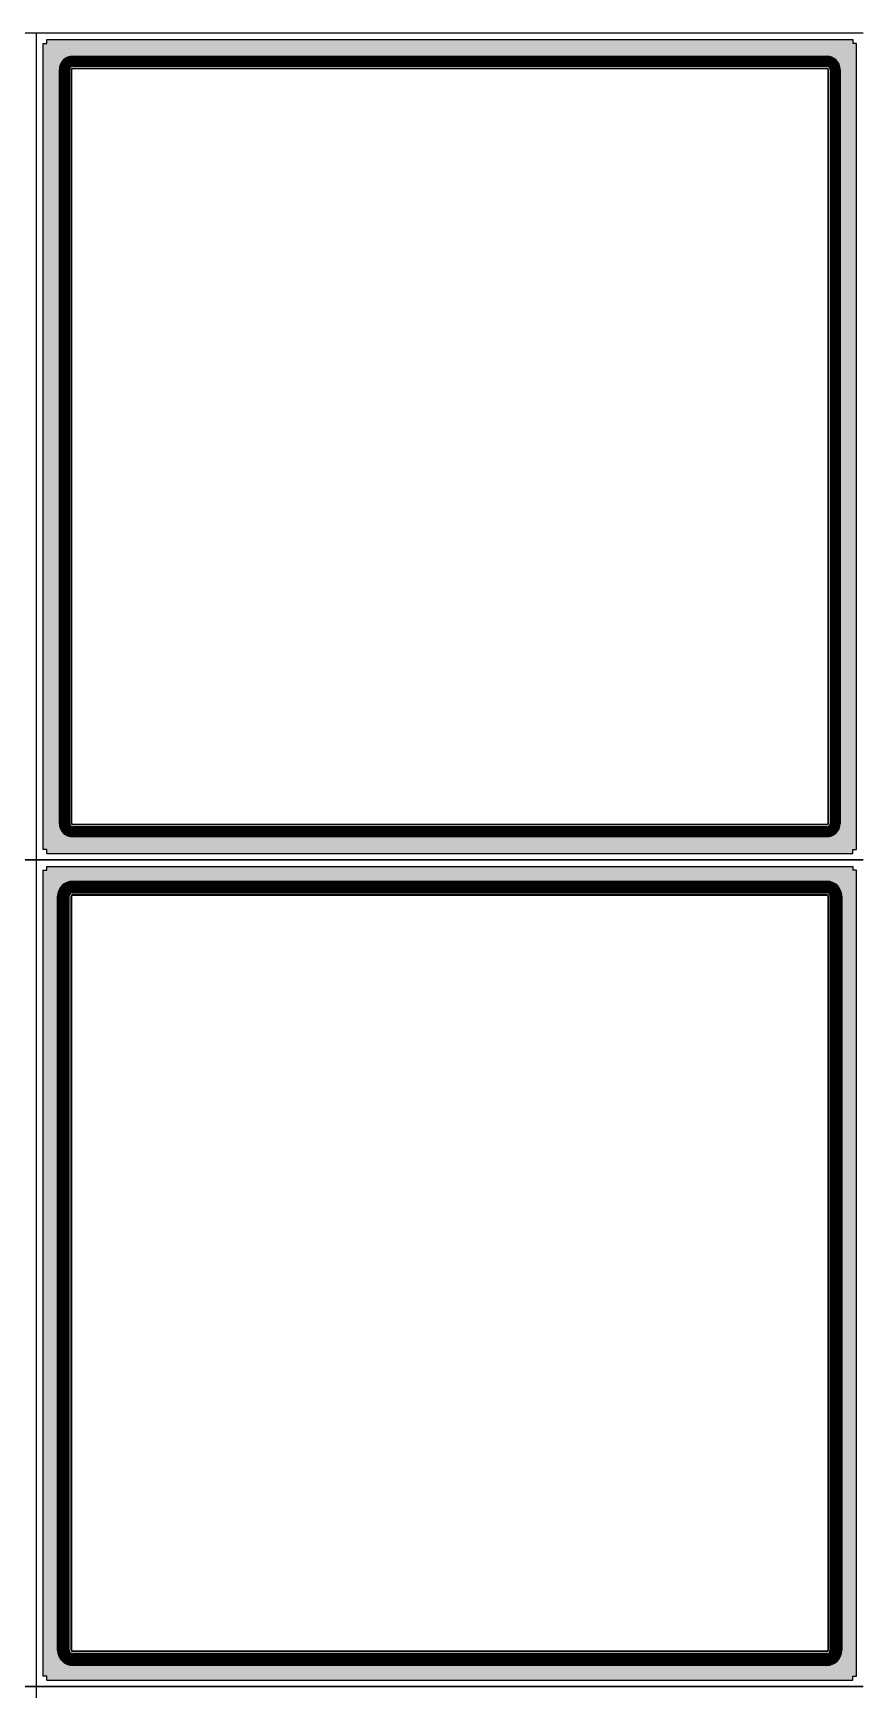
# Model space of a CAD drawing. Header units: millimetres. Extents: x -75 to 75, y -75 to 75.
# Drawn here: x -21.74 to -0.09, y -21.74 to 21.65 of the extents above; entities that cross this region are included whole.
import ezdxf

# ---------------------------------------------------------------- set-up
doc = ezdxf.new("R2010")
doc.units = ezdxf.units.MM
doc.layers.add('400AMET#2', color=9, linetype='Continuous')

msp = doc.modelspace()

# ---------------------------------------------------------------- hatches: boundary and pattern name
at = {"layer": '400AMET#2'}
h = msp.add_hatch(color=256, dxfattribs=at)
h.dxf.hatch_style = 1
h.paths.add_polyline_path([(-0.17, 21.38), (-0.27, 21.38), (-0.27, 21.48), (-21.38, 21.48), (-21.38, 21.38), (-21.48, 21.38), (-21.48, 0.27), (-21.38, 0.27), (-21.38, 0.17), (-0.27, 0.17), (-0.27, 0.27), (-0.17, 0.27)])
h.paths.add_polyline_path([(-20.697, 21.048), (-0.953, 21.048, -0.414214), (-0.602, 20.697), (-0.602, 0.953, -0.414214), (-0.953, 0.602), (-20.697, 0.602, -0.414214), (-21.048, 0.953), (-21.048, 20.697, -0.414214)], flags=16)
h.paths.add_polyline_path([(-20.697, 21.028), (-0.953, 21.028, -0.414214), (-0.622, 20.697), (-0.622, 0.953, -0.414214), (-0.953, 0.622), (-20.697, 0.622, -0.414214), (-21.028, 0.953), (-21.028, 20.697, -0.414214)], flags=0)
h.paths.add_polyline_path([(-20.697, 21.011), (-0.953, 21.011, -0.414214), (-0.639, 20.697), (-0.639, 0.953, -0.414214), (-0.953, 0.639), (-20.697, 0.639, -0.414214), (-21.011, 0.953), (-21.011, 20.697, -0.414214)], flags=0)
h.paths.add_polyline_path([(-20.697, 20.991), (-0.953, 20.991, -0.414214), (-0.659, 20.697), (-0.659, 0.953, -0.414214), (-0.953, 0.659), (-20.697, 0.659, -0.414214), (-20.991, 0.953), (-20.991, 20.697, -0.414214)], flags=0)
h.paths.add_polyline_path([(-20.697, 20.974), (-0.953, 20.974, -0.414214), (-0.676, 20.697), (-0.676, 0.953, -0.414214), (-0.953, 0.676), (-20.697, 0.676, -0.414214), (-20.974, 0.953), (-20.974, 20.697, -0.414214)], flags=0)
h.paths.add_polyline_path([(-20.697, 20.941), (-20.697, 20.954, 0.414214), (-20.954, 20.697), (-20.954, 0.953), (-20.941, 0.953), (-20.941, 20.697, -0.414214)], flags=0)
h.paths.add_polyline_path([(-20.697, 20.908), (-20.697, 20.921, 0.414214), (-20.921, 20.697), (-20.921, 0.953), (-20.908, 0.953), (-20.908, 20.697, -0.414214)], flags=0)
h.paths.add_polyline_path([(-0.953, 20.875, -0.414214), (-0.775, 20.697), (-0.762, 20.697, 0.414214), (-0.953, 20.888), (-20.697, 20.888), (-20.697, 20.875)], flags=0)
h.paths.add_polyline_path([(-0.709, 20.697), (-0.709, 0.953, -0.414214), (-0.953, 0.709), (-0.953, 0.696, 0.414214), (-0.696, 0.953), (-0.696, 20.697)], flags=0)
h.paths.add_polyline_path([(-0.953, 20.845, -0.414214), (-0.805, 20.697), (-0.795, 20.697, 0.414214), (-0.953, 20.855), (-20.697, 20.855), (-20.697, 20.845)], flags=0)
h.paths.add_polyline_path([(-20.697, 0.805, -0.414214), (-20.845, 0.953), (-20.855, 0.953, 0.414214), (-20.697, 0.795), (-0.953, 0.795), (-0.953, 0.805)], flags=0)
h.paths.add_polyline_path([(-0.953, 20.815, -0.414214), (-0.835, 20.697), (-0.825, 20.697, 0.414214), (-0.953, 20.825), (-20.697, 20.825), (-20.697, 20.815)], flags=0)
h.paths.add_polyline_path([(-0.953, 20.785, -0.414214), (-0.865, 20.697), (-0.855, 20.697, 0.414214), (-0.953, 20.795), (-20.697, 20.795), (-20.697, 20.785)], flags=0)
h.paths.add_polyline_path([(-20.697, 0.865, -0.414214), (-20.785, 0.953), (-20.795, 0.953, 0.414214), (-20.697, 0.855), (-0.953, 0.855), (-0.953, 0.865)], flags=0)
h.paths.add_polyline_path([(-0.953, 20.725, -0.414214), (-0.925, 20.697), (-0.915, 20.697, 0.414214), (-0.953, 20.735), (-20.697, 20.735), (-20.697, 20.725)], flags=0)
h.paths.add_polyline_path([(-20.697, 0.925, -0.414214), (-20.725, 0.953), (-20.735, 0.953, 0.414214), (-20.697, 0.915), (-0.953, 0.915), (-0.953, 0.925)], flags=0)
h.paths.add_polyline_path([(-20.547, 20.697), (-10.9, 20.697), (-10.9, 20.547), (-10.75, 20.547), (-10.75, 20.697), (-1.103, 20.697), (-1.103, 20.547), (-0.953, 20.547), (-0.953, 10.9), (-1.103, 10.9), (-1.103, 10.75), (-0.953, 10.75), (-0.953, 1.103), (-1.103, 1.103), (-1.103, 0.953), (-10.75, 0.953), (-10.75, 1.103), (-10.9, 1.103), (-10.9, 0.953), (-20.547, 0.953), (-20.547, 1.103), (-20.697, 1.103), (-20.697, 10.75), (-20.547, 10.75), (-20.547, 10.9), (-20.697, 10.9), (-20.697, 20.547), (-20.547, 20.547)], flags=0)
h = msp.add_hatch(color=256, dxfattribs=at)
h.dxf.hatch_style = 1
edge = h.paths.add_edge_path(flags=16)
edge.add_arc((-20.697, 0.953), 0.314, 180, 270)
edge.add_line((-20.697, 0.639), (-0.953, 0.639))
edge.add_arc((-0.953, 0.953), 0.314, 270, 360)
edge.add_line((-0.639, 0.953), (-0.639, 20.697))
edge.add_arc((-0.953, 20.697), 0.314, 0, 90)
edge.add_line((-0.953, 21.011), (-20.697, 21.011))
edge.add_arc((-20.697, 20.697), 0.314, 90, 180)
edge.add_line((-21.011, 20.697), (-21.011, 0.953))
edge = h.paths.add_edge_path()
edge.add_arc((-20.697, 0.953), 0.331, 180, 270)
edge.add_line((-20.697, 0.622), (-0.953, 0.622))
edge.add_arc((-0.953, 0.953), 0.331, 270, 360)
edge.add_line((-0.622, 0.953), (-0.622, 20.697))
edge.add_arc((-0.953, 20.697), 0.331, 0, 90)
edge.add_line((-0.953, 21.028), (-20.697, 21.028))
edge.add_arc((-20.697, 20.697), 0.331, 90, 180)
edge.add_line((-21.028, 20.697), (-21.028, 0.953))
h = msp.add_hatch(color=256, dxfattribs=at)
h.dxf.hatch_style = 1
edge = h.paths.add_edge_path()
edge.add_arc((-0.953, 0.953), 0.294, 270, 360)
edge.add_line((-0.659, 0.953), (-0.659, 20.697))
edge.add_arc((-0.953, 20.697), 0.294, 0, 90)
edge.add_line((-0.953, 20.991), (-20.697, 20.991))
edge.add_arc((-20.697, 20.697), 0.294, 90, 180)
edge.add_line((-20.991, 20.697), (-20.991, 0.953))
edge.add_arc((-20.697, 0.953), 0.294, 180, 270)
edge.add_line((-20.697, 0.659), (-0.953, 0.659))
edge = h.paths.add_edge_path(flags=16)
edge.add_line((-0.953, 0.676), (-20.697, 0.676))
edge.add_arc((-20.697, 0.953), 0.277, 180, 270, ccw=False)
edge.add_line((-20.974, 0.953), (-20.974, 20.697))
edge.add_arc((-20.697, 20.697), 0.277, 90, 180, ccw=False)
edge.add_line((-20.697, 20.974), (-0.953, 20.974))
edge.add_arc((-0.953, 20.697), 0.277, 0, 90, ccw=False)
edge.add_line((-0.676, 20.697), (-0.676, 0.953))
edge.add_arc((-0.953, 0.953), 0.277, -90, 0, ccw=False)
h = msp.add_hatch(color=256, dxfattribs=at)
h.dxf.hatch_style = 1
edge = h.paths.add_edge_path(flags=16)
edge.add_arc((-20.697, 0.953), 0.244, 180, 270)
edge.add_line((-20.697, 0.709), (-0.953, 0.709))
edge.add_arc((-0.953, 0.953), 0.244, 270, 360)
edge.add_line((-0.709, 0.953), (-0.709, 20.697))
edge.add_arc((-0.953, 20.697), 0.244, 0, 90)
edge.add_line((-0.953, 20.941), (-20.697, 20.941))
edge.add_arc((-20.697, 20.697), 0.244, 90, 180)
edge.add_line((-20.941, 20.697), (-20.941, 0.953))
edge = h.paths.add_edge_path()
edge.add_arc((-20.697, 0.953), 0.257, 180, 270)
edge.add_line((-20.697, 0.696), (-0.953, 0.696))
edge.add_arc((-0.953, 0.953), 0.257, 270, 360)
edge.add_line((-0.696, 0.953), (-0.696, 20.697))
edge.add_arc((-0.953, 20.697), 0.257, 0, 90)
edge.add_line((-0.953, 20.954), (-20.697, 20.954))
edge.add_arc((-20.697, 20.697), 0.257, 90, 180)
edge.add_line((-20.954, 20.697), (-20.954, 0.953))
h = msp.add_hatch(color=256, dxfattribs=at)
h.dxf.hatch_style = 1
edge = h.paths.add_edge_path()
edge.add_line((-0.953, 0.729), (-20.697, 0.729))
edge.add_arc((-20.697, 0.953), 0.224, 180, 270, ccw=False)
edge.add_line((-20.921, 0.953), (-20.921, 20.697))
edge.add_arc((-20.697, 20.697), 0.224, 90, 180, ccw=False)
edge.add_line((-20.697, 20.921), (-0.953, 20.921))
edge.add_arc((-0.953, 20.697), 0.224, 0, 90, ccw=False)
edge.add_line((-0.729, 20.697), (-0.729, 0.953))
edge.add_arc((-0.953, 0.953), 0.224, -90, 0, ccw=False)
edge = h.paths.add_edge_path(flags=16)
edge.add_line((-0.953, 0.742), (-20.697, 0.742))
edge.add_arc((-20.697, 0.953), 0.211, 180, 270, ccw=False)
edge.add_line((-20.908, 0.953), (-20.908, 20.697))
edge.add_arc((-20.697, 20.697), 0.211, 90, 180, ccw=False)
edge.add_line((-20.697, 20.908), (-0.953, 20.908))
edge.add_arc((-0.953, 20.697), 0.211, 0, 90, ccw=False)
edge.add_line((-0.742, 20.697), (-0.742, 0.953))
edge.add_arc((-0.953, 0.953), 0.211, -90, 0, ccw=False)
h = msp.add_hatch(color=256, dxfattribs=at)
h.dxf.hatch_style = 1
edge = h.paths.add_edge_path(flags=16)
edge.add_arc((-0.953, 20.697), 0.178, 0, 90)
edge.add_line((-0.953, 20.875), (-20.697, 20.875))
edge.add_arc((-20.697, 20.697), 0.178, 90, 180)
edge.add_line((-20.875, 20.697), (-20.875, 0.953))
edge.add_arc((-20.697, 0.953), 0.178, 180, 270)
edge.add_line((-20.697, 0.775), (-0.953, 0.775))
edge.add_arc((-0.953, 0.953), 0.178, 270, 360)
edge.add_line((-0.775, 0.953), (-0.775, 20.697))
edge = h.paths.add_edge_path()
edge.add_arc((-0.953, 20.697), 0.191, 0, 90)
edge.add_line((-0.953, 20.888), (-20.697, 20.888))
edge.add_arc((-20.697, 20.697), 0.191, 90, 180)
edge.add_line((-20.888, 20.697), (-20.888, 0.953))
edge.add_arc((-20.697, 0.953), 0.191, 180, 270)
edge.add_line((-20.697, 0.762), (-0.953, 0.762))
edge.add_arc((-0.953, 0.953), 0.191, 270, 360)
edge.add_line((-0.762, 0.953), (-0.762, 20.697))
h = msp.add_hatch(color=256, dxfattribs=at)
h.dxf.hatch_style = 1
edge = h.paths.add_edge_path(flags=16)
edge.add_arc((-20.697, 20.697), 0.148, 90, 180)
edge.add_line((-20.845, 20.697), (-20.845, 0.953))
edge.add_arc((-20.697, 0.953), 0.148, 180, 270)
edge.add_line((-20.697, 0.805), (-0.953, 0.805))
edge.add_arc((-0.953, 0.953), 0.148, 270, 360)
edge.add_line((-0.805, 0.953), (-0.805, 20.697))
edge.add_arc((-0.953, 20.697), 0.148, 0, 90)
edge.add_line((-0.953, 20.845), (-20.697, 20.845))
edge = h.paths.add_edge_path()
edge.add_arc((-20.697, 20.697), 0.158, 90, 180)
edge.add_line((-20.855, 20.697), (-20.855, 0.953))
edge.add_arc((-20.697, 0.953), 0.158, 180, 270)
edge.add_line((-20.697, 0.795), (-0.953, 0.795))
edge.add_arc((-0.953, 0.953), 0.158, 270, 360)
edge.add_line((-0.795, 0.953), (-0.795, 20.697))
edge.add_arc((-0.953, 20.697), 0.158, 0, 90)
edge.add_line((-0.953, 20.855), (-20.697, 20.855))
h = msp.add_hatch(color=256, dxfattribs=at)
h.dxf.hatch_style = 1
edge = h.paths.add_edge_path(flags=16)
edge.add_arc((-20.697, 0.953), 0.118, 180, 270)
edge.add_line((-20.697, 0.835), (-0.953, 0.835))
edge.add_arc((-0.953, 0.953), 0.118, 270, 360)
edge.add_line((-0.835, 0.953), (-0.835, 20.697))
edge.add_arc((-0.953, 20.697), 0.118, 0, 90)
edge.add_line((-0.953, 20.815), (-20.697, 20.815))
edge.add_arc((-20.697, 20.697), 0.118, 90, 180)
edge.add_line((-20.815, 20.697), (-20.815, 0.953))
edge = h.paths.add_edge_path()
edge.add_arc((-20.697, 0.953), 0.128, 180, 270)
edge.add_line((-20.697, 0.825), (-0.953, 0.825))
edge.add_arc((-0.953, 0.953), 0.128, 270, 360)
edge.add_line((-0.825, 0.953), (-0.825, 20.697))
edge.add_arc((-0.953, 20.697), 0.128, 0, 90)
edge.add_line((-0.953, 20.825), (-20.697, 20.825))
edge.add_arc((-20.697, 20.697), 0.128, 90, 180)
edge.add_line((-20.825, 20.697), (-20.825, 0.953))
h = msp.add_hatch(color=256, dxfattribs=at)
h.dxf.hatch_style = 1
edge = h.paths.add_edge_path(flags=16)
edge.add_line((-0.953, 0.865), (-20.697, 0.865))
edge.add_arc((-20.697, 0.953), 0.088, 180, 270, ccw=False)
edge.add_line((-20.785, 0.953), (-20.785, 20.697))
edge.add_arc((-20.697, 20.697), 0.088, 90, 180, ccw=False)
edge.add_line((-20.697, 20.785), (-0.953, 20.785))
edge.add_arc((-0.953, 20.697), 0.088, 0, 90, ccw=False)
edge.add_line((-0.865, 20.697), (-0.865, 0.953))
edge.add_arc((-0.953, 0.953), 0.088, -90, 0, ccw=False)
edge = h.paths.add_edge_path()
edge.add_arc((-0.953, 0.953), 0.098, 270, 360)
edge.add_line((-0.855, 0.953), (-0.855, 20.697))
edge.add_arc((-0.953, 20.697), 0.098, 0, 90)
edge.add_line((-0.953, 20.795), (-20.697, 20.795))
edge.add_arc((-20.697, 20.697), 0.098, 90, 180)
edge.add_line((-20.795, 20.697), (-20.795, 0.953))
edge.add_arc((-20.697, 0.953), 0.098, 180, 270)
edge.add_line((-20.697, 0.855), (-0.953, 0.855))
h = msp.add_hatch(color=256, dxfattribs=at)
h.dxf.hatch_style = 1
edge = h.paths.add_edge_path()
edge.add_line((-20.697, 20.735), (-0.953, 20.735))
edge.add_arc((-0.953, 20.697), 0.038, 0, 90, ccw=False)
edge.add_line((-0.915, 20.697), (-0.915, 0.953))
edge.add_arc((-0.953, 0.953), 0.038, -90, 0, ccw=False)
edge.add_line((-0.953, 0.915), (-20.697, 0.915))
edge.add_arc((-20.697, 0.953), 0.038, 180, 270, ccw=False)
edge.add_line((-20.735, 0.953), (-20.735, 20.697))
edge.add_arc((-20.697, 20.697), 0.038, 90, 180, ccw=False)
edge = h.paths.add_edge_path(flags=16)
edge.add_line((-20.697, 20.725), (-0.953, 20.725))
edge.add_arc((-0.953, 20.697), 0.028, 0, 90, ccw=False)
edge.add_line((-0.925, 20.697), (-0.925, 0.953))
edge.add_arc((-0.953, 0.953), 0.028, -90, 0, ccw=False)
edge.add_line((-0.953, 0.925), (-20.697, 0.925))
edge.add_arc((-20.697, 0.953), 0.028, 180, 270, ccw=False)
edge.add_line((-20.725, 0.953), (-20.725, 20.697))
edge.add_arc((-20.697, 20.697), 0.028, 90, 180, ccw=False)
h = msp.add_hatch(color=256, dxfattribs=at)
h.dxf.hatch_style = 1
h.paths.add_polyline_path([(-0.17, -0.27), (-0.27, -0.27), (-0.27, -0.17), (-21.38, -0.17), (-21.38, -0.27), (-21.48, -0.27), (-21.48, -21.38), (-21.38, -21.38), (-21.38, -21.48), (-0.27, -21.48), (-0.27, -21.38), (-0.17, -21.38)])
h.paths.add_polyline_path([(-20.697, -0.557), (-0.953, -0.557, -0.414214), (-0.557, -0.953), (-0.557, -20.697, -0.414214), (-0.953, -21.093), (-20.697, -21.093, -0.414214), (-21.093, -20.697), (-21.093, -0.953, -0.414214)], flags=16)
h.paths.add_polyline_path([(-20.697, -0.577), (-0.953, -0.577, -0.414214), (-0.577, -0.953), (-0.577, -20.697, -0.414214), (-0.953, -21.073), (-20.697, -21.073, -0.414214), (-21.073, -20.697), (-21.073, -0.953, -0.414214)], flags=0)
h.paths.add_polyline_path([(-20.697, -0.599), (-0.953, -0.599, -0.414214), (-0.599, -0.953), (-0.599, -20.697, -0.414214), (-0.953, -21.051), (-20.697, -21.051, -0.414214), (-21.051, -20.697), (-21.051, -0.953, -0.414214)], flags=0)
h.paths.add_polyline_path([(-20.697, -0.619), (-0.953, -0.619, -0.414214), (-0.619, -0.953), (-0.619, -20.697, -0.414214), (-0.953, -21.031), (-20.697, -21.031, -0.414214), (-21.031, -20.697), (-21.031, -0.953, -0.414214)], flags=0)
h.paths.add_polyline_path([(-20.697, -0.641), (-0.953, -0.641, -0.414214), (-0.641, -0.953), (-0.641, -20.697, -0.414214), (-0.953, -21.009), (-20.697, -21.009, -0.414214), (-21.009, -20.697), (-21.009, -0.953, -0.414214)], flags=0)
h.paths.add_polyline_path([(-0.953, -0.679, -0.414214), (-0.679, -0.953), (-0.661, -0.953, 0.414214), (-0.953, -0.661), (-20.697, -0.661), (-20.697, -0.679)], flags=0)
h.paths.add_polyline_path([(-20.697, -20.971, -0.414214), (-20.971, -20.697), (-20.989, -20.697, 0.414214), (-20.697, -20.989), (-0.953, -20.989), (-0.953, -20.971)], flags=0)
h.paths.add_polyline_path([(-0.953, -0.717, -0.414214), (-0.717, -0.953), (-0.699, -0.953, 0.414214), (-0.953, -0.699), (-20.697, -0.699), (-20.697, -0.717)], flags=0)
h.paths.add_polyline_path([(-20.697, -20.933, -0.414214), (-20.933, -20.697), (-20.951, -20.697, 0.414214), (-20.697, -20.951), (-0.953, -20.951), (-0.953, -20.933)], flags=0)
h.paths.add_polyline_path([(-0.953, -0.755, -0.414214), (-0.755, -0.953), (-0.737, -0.953, 0.414214), (-0.953, -0.737), (-20.697, -0.737), (-20.697, -0.755)], flags=0)
h.paths.add_polyline_path([(-20.697, -20.895, -0.414214), (-20.895, -20.697), (-20.913, -20.697, 0.414214), (-20.697, -20.913), (-0.953, -20.913), (-0.953, -20.895)], flags=0)
h.paths.add_polyline_path([(-0.953, -0.79, -0.414214), (-0.79, -0.953), (-0.775, -0.953, 0.414214), (-0.953, -0.775), (-20.697, -0.775), (-20.697, -0.79)], flags=0)
h.paths.add_polyline_path([(-0.953, -0.825, -0.414214), (-0.825, -0.953), (-0.81, -0.953, 0.414214), (-0.953, -0.81), (-20.697, -0.81), (-20.697, -0.825)], flags=0)
h.paths.add_polyline_path([(-20.697, -20.825, -0.414214), (-20.825, -20.697), (-20.84, -20.697, 0.414214), (-20.697, -20.84), (-0.953, -20.84), (-0.953, -20.825)], flags=0)
h.paths.add_polyline_path([(-0.953, -0.86, -0.414214), (-0.86, -0.953), (-0.845, -0.953, 0.414214), (-0.953, -0.845), (-20.697, -0.845), (-20.697, -0.86)], flags=0)
h.paths.add_polyline_path([(-20.697, -20.79, -0.414214), (-20.79, -20.697), (-20.805, -20.697, 0.414214), (-20.697, -20.805), (-0.953, -20.805), (-0.953, -20.79)], flags=0)
h.paths.add_polyline_path([(-20.725, -20.697), (-20.74, -20.697, 0.414214), (-20.697, -20.74), (-0.953, -20.74), (-0.953, -20.725), (-20.697, -20.725, -0.414214)], flags=0)
h.paths.add_polyline_path([(-20.547, -0.953), (-10.9, -0.953), (-10.9, -1.103), (-10.75, -1.103), (-10.75, -0.953), (-1.103, -0.953), (-1.103, -1.103), (-0.953, -1.103), (-0.953, -10.75), (-1.103, -10.75), (-1.103, -10.9), (-0.953, -10.9), (-0.953, -20.547), (-1.103, -20.547), (-1.103, -20.697), (-10.75, -20.697), (-10.75, -20.547), (-10.9, -20.547), (-10.9, -20.697), (-20.547, -20.697), (-20.547, -20.547), (-20.697, -20.547), (-20.697, -10.9), (-20.547, -10.9), (-20.547, -10.75), (-20.697, -10.75), (-20.697, -1.103), (-20.547, -1.103)], flags=0)
h = msp.add_hatch(color=256, dxfattribs=at)
h.dxf.hatch_style = 1
edge = h.paths.add_edge_path()
edge.add_line((-21.073, -20.697), (-21.073, -0.953))
edge.add_arc((-20.697, -0.953), 0.376, 90, 180, ccw=False)
edge.add_line((-20.697, -0.577), (-0.953, -0.577))
edge.add_arc((-0.953, -0.953), 0.376, 0, 90, ccw=False)
edge.add_line((-0.577, -0.953), (-0.577, -20.697))
edge.add_arc((-0.953, -20.697), 0.376, -90, 0, ccw=False)
edge.add_line((-0.953, -21.073), (-20.697, -21.073))
edge.add_arc((-20.697, -20.697), 0.376, 180, 270, ccw=False)
edge = h.paths.add_edge_path(flags=16)
edge.add_line((-21.051, -20.697), (-21.051, -0.953))
edge.add_arc((-20.697, -0.953), 0.354, 90, 180, ccw=False)
edge.add_line((-20.697, -0.599), (-0.953, -0.599))
edge.add_arc((-0.953, -0.953), 0.354, 0, 90, ccw=False)
edge.add_line((-0.599, -0.953), (-0.599, -20.697))
edge.add_arc((-0.953, -20.697), 0.354, -90, 0, ccw=False)
edge.add_line((-0.953, -21.051), (-20.697, -21.051))
edge.add_arc((-20.697, -20.697), 0.354, 180, 270, ccw=False)
h = msp.add_hatch(color=256, dxfattribs=at)
h.dxf.hatch_style = 1
edge = h.paths.add_edge_path(flags=16)
edge.add_arc((-20.697, -20.697), 0.312, 180, 270)
edge.add_line((-20.697, -21.009), (-0.953, -21.009))
edge.add_arc((-0.953, -20.697), 0.312, 270, 360)
edge.add_line((-0.641, -20.697), (-0.641, -0.953))
edge.add_arc((-0.953, -0.953), 0.312, 0, 90)
edge.add_line((-0.953, -0.641), (-20.697, -0.641))
edge.add_arc((-20.697, -0.953), 0.312, 90, 180)
edge.add_line((-21.009, -0.953), (-21.009, -20.697))
edge = h.paths.add_edge_path()
edge.add_arc((-20.697, -20.697), 0.334, 180, 270)
edge.add_line((-20.697, -21.031), (-0.953, -21.031))
edge.add_arc((-0.953, -20.697), 0.334, 270, 360)
edge.add_line((-0.619, -20.697), (-0.619, -0.953))
edge.add_arc((-0.953, -0.953), 0.334, 0, 90)
edge.add_line((-0.953, -0.619), (-20.697, -0.619))
edge.add_arc((-20.697, -0.953), 0.334, 90, 180)
edge.add_line((-21.031, -0.953), (-21.031, -20.697))
h = msp.add_hatch(color=256, dxfattribs=at)
h.dxf.hatch_style = 1
edge = h.paths.add_edge_path(flags=16)
edge.add_arc((-20.697, -0.953), 0.274, 90, 180)
edge.add_line((-20.971, -0.953), (-20.971, -20.697))
edge.add_arc((-20.697, -20.697), 0.274, 180, 270)
edge.add_line((-20.697, -20.971), (-0.953, -20.971))
edge.add_arc((-0.953, -20.697), 0.274, 270, 360)
edge.add_line((-0.679, -20.697), (-0.679, -0.953))
edge.add_arc((-0.953, -0.953), 0.274, 0, 90)
edge.add_line((-0.953, -0.679), (-20.697, -0.679))
edge = h.paths.add_edge_path()
edge.add_line((-20.989, -20.697), (-20.989, -0.953))
edge.add_arc((-20.697, -0.953), 0.292, 90, 180, ccw=False)
edge.add_line((-20.697, -0.661), (-0.953, -0.661))
edge.add_arc((-0.953, -0.953), 0.292, 0, 90, ccw=False)
edge.add_line((-0.661, -0.953), (-0.661, -20.697))
edge.add_arc((-0.953, -20.697), 0.292, -90, 0, ccw=False)
edge.add_line((-0.953, -20.989), (-20.697, -20.989))
edge.add_arc((-20.697, -20.697), 0.292, 180, 270, ccw=False)
h = msp.add_hatch(color=256, dxfattribs=at)
h.dxf.hatch_style = 1
edge = h.paths.add_edge_path(flags=16)
edge.add_arc((-20.697, -20.697), 0.236, 180, 270)
edge.add_line((-20.697, -20.933), (-0.953, -20.933))
edge.add_arc((-0.953, -20.697), 0.236, 270, 360)
edge.add_line((-0.717, -20.697), (-0.717, -0.953))
edge.add_arc((-0.953, -0.953), 0.236, 0, 90)
edge.add_line((-0.953, -0.717), (-20.697, -0.717))
edge.add_arc((-20.697, -0.953), 0.236, 90, 180)
edge.add_line((-20.933, -0.953), (-20.933, -20.697))
edge = h.paths.add_edge_path()
edge.add_arc((-20.697, -20.697), 0.254, 180, 270)
edge.add_line((-20.697, -20.951), (-0.953, -20.951))
edge.add_arc((-0.953, -20.697), 0.254, 270, 360)
edge.add_line((-0.699, -20.697), (-0.699, -0.953))
edge.add_arc((-0.953, -0.953), 0.254, 0, 90)
edge.add_line((-0.953, -0.699), (-20.697, -0.699))
edge.add_arc((-20.697, -0.953), 0.254, 90, 180)
edge.add_line((-20.951, -0.953), (-20.951, -20.697))
h = msp.add_hatch(color=256, dxfattribs=at)
h.dxf.hatch_style = 1
edge = h.paths.add_edge_path()
edge.add_arc((-20.697, -0.953), 0.216, 90, 180)
edge.add_line((-20.913, -0.953), (-20.913, -20.697))
edge.add_arc((-20.697, -20.697), 0.216, 180, 270)
edge.add_line((-20.697, -20.913), (-0.953, -20.913))
edge.add_arc((-0.953, -20.697), 0.216, 270, 360)
edge.add_line((-0.737, -20.697), (-0.737, -0.953))
edge.add_arc((-0.953, -0.953), 0.216, 0, 90)
edge.add_line((-0.953, -0.737), (-20.697, -0.737))
edge = h.paths.add_edge_path(flags=16)
edge.add_line((-20.895, -20.697), (-20.895, -0.953))
edge.add_arc((-20.697, -0.953), 0.198, 90, 180, ccw=False)
edge.add_line((-20.697, -0.755), (-0.953, -0.755))
edge.add_arc((-0.953, -0.953), 0.198, 0, 90, ccw=False)
edge.add_line((-0.755, -0.953), (-0.755, -20.697))
edge.add_arc((-0.953, -20.697), 0.198, -90, 0, ccw=False)
edge.add_line((-0.953, -20.895), (-20.697, -20.895))
edge.add_arc((-20.697, -20.697), 0.198, 180, 270, ccw=False)
h = msp.add_hatch(color=256, dxfattribs=at)
h.dxf.hatch_style = 1
edge = h.paths.add_edge_path(flags=16)
edge.add_arc((-20.697, -20.697), 0.163, 180, 270)
edge.add_line((-20.697, -20.86), (-0.953, -20.86))
edge.add_arc((-0.953, -20.697), 0.163, 270, 360)
edge.add_line((-0.79, -20.697), (-0.79, -0.953))
edge.add_arc((-0.953, -0.953), 0.163, 0, 90)
edge.add_line((-0.953, -0.79), (-20.697, -0.79))
edge.add_arc((-20.697, -0.953), 0.163, 90, 180)
edge.add_line((-20.86, -0.953), (-20.86, -20.697))
edge = h.paths.add_edge_path()
edge.add_arc((-20.697, -20.697), 0.178, 180, 270)
edge.add_line((-20.697, -20.875), (-0.953, -20.875))
edge.add_arc((-0.953, -20.697), 0.178, 270, 360)
edge.add_line((-0.775, -20.697), (-0.775, -0.953))
edge.add_arc((-0.953, -0.953), 0.178, 0, 90)
edge.add_line((-0.953, -0.775), (-20.697, -0.775))
edge.add_arc((-20.697, -0.953), 0.178, 90, 180)
edge.add_line((-20.875, -0.953), (-20.875, -20.697))
h = msp.add_hatch(color=256, dxfattribs=at)
h.dxf.hatch_style = 1
edge = h.paths.add_edge_path()
edge.add_line((-0.953, -20.84), (-20.697, -20.84))
edge.add_arc((-20.697, -20.697), 0.143, 180, 270, ccw=False)
edge.add_line((-20.84, -20.697), (-20.84, -0.953))
edge.add_arc((-20.697, -0.953), 0.143, 90, 180, ccw=False)
edge.add_line((-20.697, -0.81), (-0.953, -0.81))
edge.add_arc((-0.953, -0.953), 0.143, 0, 90, ccw=False)
edge.add_line((-0.81, -0.953), (-0.81, -20.697))
edge.add_arc((-0.953, -20.697), 0.143, -90, 0, ccw=False)
edge = h.paths.add_edge_path(flags=16)
edge.add_line((-0.953, -20.825), (-20.697, -20.825))
edge.add_arc((-20.697, -20.697), 0.128, 180, 270, ccw=False)
edge.add_line((-20.825, -20.697), (-20.825, -0.953))
edge.add_arc((-20.697, -0.953), 0.128, 90, 180, ccw=False)
edge.add_line((-20.697, -0.825), (-0.953, -0.825))
edge.add_arc((-0.953, -0.953), 0.128, 0, 90, ccw=False)
edge.add_line((-0.825, -0.953), (-0.825, -20.697))
edge.add_arc((-0.953, -20.697), 0.128, -90, 0, ccw=False)
h = msp.add_hatch(color=256, dxfattribs=at)
h.dxf.hatch_style = 1
edge = h.paths.add_edge_path(flags=16)
edge.add_arc((-20.697, -20.697), 0.093, 180, 270)
edge.add_line((-20.697, -20.79), (-0.953, -20.79))
edge.add_arc((-0.953, -20.697), 0.093, 270, 360)
edge.add_line((-0.86, -20.697), (-0.86, -0.953))
edge.add_arc((-0.953, -0.953), 0.093, 0, 90)
edge.add_line((-0.953, -0.86), (-20.697, -0.86))
edge.add_arc((-20.697, -0.953), 0.093, 90, 180)
edge.add_line((-20.79, -0.953), (-20.79, -20.697))
edge = h.paths.add_edge_path()
edge.add_arc((-20.697, -20.697), 0.108, 180, 270)
edge.add_line((-20.697, -20.805), (-0.953, -20.805))
edge.add_arc((-0.953, -20.697), 0.108, 270, 360)
edge.add_line((-0.845, -20.697), (-0.845, -0.953))
edge.add_arc((-0.953, -0.953), 0.108, 0, 90)
edge.add_line((-0.953, -0.845), (-20.697, -0.845))
edge.add_arc((-20.697, -0.953), 0.108, 90, 180)
edge.add_line((-20.805, -0.953), (-20.805, -20.697))
h = msp.add_hatch(color=256, dxfattribs=at)
h.dxf.hatch_style = 1
edge = h.paths.add_edge_path(flags=16)
edge.add_arc((-20.697, -0.953), 0.028, 90, 180)
edge.add_line((-20.725, -0.953), (-20.725, -20.697))
edge.add_arc((-20.697, -20.697), 0.028, 180, 270)
edge.add_line((-20.697, -20.725), (-0.953, -20.725))
edge.add_arc((-0.953, -20.697), 0.028, 270, 360)
edge.add_line((-0.925, -20.697), (-0.925, -0.953))
edge.add_arc((-0.953, -0.953), 0.028, 0, 90)
edge.add_line((-0.953, -0.925), (-20.697, -0.925))
edge = h.paths.add_edge_path()
edge.add_arc((-20.697, -0.953), 0.043, 90, 180)
edge.add_line((-20.74, -0.953), (-20.74, -20.697))
edge.add_arc((-20.697, -20.697), 0.043, 180, 270)
edge.add_line((-20.697, -20.74), (-0.953, -20.74))
edge.add_arc((-0.953, -20.697), 0.043, 270, 360)
edge.add_line((-0.91, -20.697), (-0.91, -0.953))
edge.add_arc((-0.953, -0.953), 0.043, 0, 90)
edge.add_line((-0.953, -0.91), (-20.697, -0.91))

# ---------------------------------------------------------------- linework, layer by layer
for p, q in [((-21.65, 21.65), (-43.3, 21.65)), ((-21.65, 0), (-21.65, 21.65)), ((0, 21.65), (-21.65, 21.65)), ((-21.65, 0), (-21.65, 21.65)), ((-21.65, 0), (-43.3, 0)), ((-43.3, 0), (-21.65, 0)), ((-21.65, -21.65), (-21.65, 0)), ((0, 0), (-21.65, 0)), ((-21.65, -21.65), (-21.65, 0)), ((-21.65, 0), (0, 0)), ((-21.65, -21.65), (-43.3, -21.65)), ((-43.3, -21.65), (-21.65, -21.65)), ((-21.65, -43.3), (-21.65, -21.65)), ((0, -21.65), (-21.65, -21.65)), ((-21.65, -43.3), (-21.65, -21.65)), ((-21.65, -21.65), (0, -21.65))]:
    msp.add_line(p, q)
msp.add_circle((0, 0), 75)
for p, q in [((-21.48, 21.38), (-21.38, 21.38)), ((-21.48, 21.38), (-21.48, 0.27)), ((-21.38, 21.38), (-21.38, 21.48)), ((-21.38, 21.48), (-0.27, 21.48)), ((-0.27, 21.48), (-0.27, 21.38)), ((-0.17, 21.38), (-0.27, 21.38)), ((-0.17, 0.27), (-0.17, 21.38)), ((-20.697, 21.048), (-0.953, 21.048)), ((-20.697, 21.028), (-0.953, 21.028)), ((-20.697, 21.011), (-0.953, 21.011)), ((-20.697, 20.991), (-0.953, 20.991)), ((-20.697, 20.974), (-0.953, 20.974)), ((-20.697, 20.954), (-0.953, 20.954)), ((-20.697, 20.941), (-0.953, 20.941)), ((-20.697, 20.921), (-0.953, 20.921)), ((-20.697, 20.908), (-0.953, 20.908)), ((-20.697, 20.888), (-0.953, 20.888)), ((-20.697, 20.875), (-0.953, 20.875)), ((-20.697, 20.855), (-0.953, 20.855)), ((-20.697, 20.845), (-0.953, 20.845)), ((-20.697, 20.825), (-0.953, 20.825)), ((-21.048, 0.953), (-21.048, 20.697)), ((-21.028, 0.953), (-21.028, 20.697)), ((-21.011, 0.953), (-21.011, 20.697)), ((-20.991, 0.953), (-20.991, 20.697)), ((-20.974, 0.953), (-20.974, 20.697)), ((-20.954, 0.953), (-20.954, 20.697)), ((-20.941, 0.953), (-20.941, 20.697)), ((-20.921, 0.953), (-20.921, 20.697)), ((-20.908, 0.953), (-20.908, 20.697)), ((-20.888, 0.953), (-20.888, 20.697)), ((-20.875, 0.953), (-20.875, 20.697)), ((-20.855, 0.953), (-20.855, 20.697)), ((-20.845, 0.953), (-20.845, 20.697)), ((-20.825, 0.953), (-20.825, 20.697)), ((-20.815, 0.953), (-20.815, 20.697)), ((-20.795, 0.953), (-20.795, 20.697)), ((-20.785, 0.953), (-20.785, 20.697)), ((-20.735, 0.953), (-20.735, 20.697)), ((-20.725, 0.953), (-20.725, 20.697)), ((-20.697, 20.815), (-0.953, 20.815)), ((-20.697, 20.795), (-0.953, 20.795)), ((-20.697, 20.785), (-0.953, 20.785)), ((-20.697, 20.735), (-0.953, 20.735)), ((-20.697, 20.725), (-0.953, 20.725)), ((-0.925, 20.697), (-0.925, 0.953)), ((-0.915, 20.697), (-0.915, 0.953)), ((-0.865, 20.697), (-0.865, 0.953)), ((-0.855, 20.697), (-0.855, 0.953)), ((-0.835, 20.697), (-0.835, 0.953)), ((-0.825, 20.697), (-0.825, 0.953)), ((-0.805, 20.697), (-0.805, 0.953)), ((-0.795, 20.697), (-0.795, 0.953)), ((-0.775, 20.697), (-0.775, 0.953)), ((-0.762, 20.697), (-0.762, 0.953)), ((-0.742, 20.697), (-0.742, 0.953)), ((-0.729, 20.697), (-0.729, 0.953)), ((-0.709, 20.697), (-0.709, 0.953)), ((-0.696, 20.697), (-0.696, 0.953)), ((-0.676, 20.697), (-0.676, 0.953)), ((-0.659, 20.697), (-0.659, 0.953)), ((-0.639, 20.697), (-0.639, 0.953)), ((-0.622, 20.697), (-0.622, 0.953)), ((-0.602, 20.697), (-0.602, 0.953)), ((-0.953, 0.925), (-20.697, 0.925)), ((-0.953, 0.915), (-20.697, 0.915)), ((-0.953, 0.865), (-20.697, 0.865)), ((-0.953, 0.855), (-20.697, 0.855)), ((-0.953, 0.835), (-20.697, 0.835)), ((-0.953, 0.825), (-20.697, 0.825)), ((-0.953, 0.805), (-20.697, 0.805)), ((-0.953, 0.795), (-20.697, 0.795)), ((-0.953, 0.775), (-20.697, 0.775)), ((-0.953, 0.762), (-20.697, 0.762)), ((-0.953, 0.742), (-20.697, 0.742)), ((-0.953, 0.729), (-20.697, 0.729)), ((-0.953, 0.709), (-20.697, 0.709)), ((-0.953, 0.696), (-20.697, 0.696)), ((-0.953, 0.676), (-20.697, 0.676)), ((-0.953, 0.659), (-20.697, 0.659)), ((-0.953, 0.639), (-20.697, 0.639)), ((-0.953, 0.622), (-20.697, 0.622)), ((-0.953, 0.602), (-20.697, 0.602)), ((-21.38, 0.27), (-21.48, 0.27)), ((-21.38, 0.17), (-21.38, 0.27)), ((-21.38, 0.17), (-0.27, 0.17)), ((-0.27, 0.17), (-0.27, 0.27)), ((-0.27, 0.27), (-0.17, 0.27)), ((-21.48, -0.27), (-21.38, -0.27)), ((-21.48, -0.27), (-21.48, -21.38)), ((-21.38, -0.27), (-21.38, -0.17)), ((-21.38, -0.17), (-0.27, -0.17)), ((-0.27, -0.17), (-0.27, -0.27)), ((-0.17, -0.27), (-0.27, -0.27)), ((-0.17, -21.38), (-0.17, -0.27)), ((-20.697, -0.557), (-0.953, -0.557)), ((-20.697, -0.577), (-0.953, -0.577)), ((-20.697, -0.599), (-0.953, -0.599)), ((-20.697, -0.619), (-0.953, -0.619)), ((-20.697, -0.641), (-0.953, -0.641)), ((-20.697, -0.661), (-0.953, -0.661)), ((-20.697, -0.679), (-0.953, -0.679)), ((-20.697, -0.699), (-0.953, -0.699)), ((-20.697, -0.717), (-0.953, -0.717)), ((-20.697, -0.737), (-0.953, -0.737)), ((-20.697, -0.755), (-0.953, -0.755)), ((-20.697, -0.775), (-0.953, -0.775)), ((-20.697, -0.79), (-0.953, -0.79)), ((-20.697, -0.81), (-0.953, -0.81)), ((-20.697, -0.825), (-0.953, -0.825)), ((-20.697, -0.845), (-0.953, -0.845)), ((-20.697, -0.86), (-0.953, -0.86)), ((-21.093, -20.697), (-21.093, -0.953)), ((-21.073, -20.697), (-21.073, -0.953)), ((-21.051, -20.697), (-21.051, -0.953)), ((-21.031, -20.697), (-21.031, -0.953)), ((-21.009, -20.697), (-21.009, -0.953)), ((-20.989, -20.697), (-20.989, -0.953)), ((-20.971, -20.697), (-20.971, -0.953)), ((-20.951, -20.697), (-20.951, -0.953)), ((-20.933, -20.697), (-20.933, -0.953)), ((-20.913, -20.697), (-20.913, -0.953)), ((-20.895, -20.697), (-20.895, -0.953)), ((-20.875, -20.697), (-20.875, -0.953)), ((-20.86, -20.697), (-20.86, -0.953)), ((-20.84, -20.697), (-20.84, -0.953)), ((-20.825, -20.697), (-20.825, -0.953)), ((-20.805, -20.697), (-20.805, -0.953)), ((-20.79, -20.697), (-20.79, -0.953)), ((-20.74, -20.697), (-20.74, -0.953)), ((-20.725, -20.697), (-20.725, -0.953)), ((-20.697, -0.91), (-0.953, -0.91)), ((-20.697, -0.925), (-0.953, -0.925)), ((-0.925, -0.953), (-0.925, -20.697)), ((-0.91, -0.953), (-0.91, -20.697)), ((-0.86, -0.953), (-0.86, -20.697)), ((-0.845, -0.953), (-0.845, -20.697)), ((-0.825, -0.953), (-0.825, -20.697)), ((-0.81, -0.953), (-0.81, -20.697)), ((-0.79, -0.953), (-0.79, -20.697)), ((-0.775, -0.953), (-0.775, -20.697)), ((-0.755, -0.953), (-0.755, -20.697)), ((-0.737, -0.953), (-0.737, -20.697)), ((-0.717, -0.953), (-0.717, -20.697)), ((-0.699, -0.953), (-0.699, -20.697)), ((-0.679, -0.953), (-0.679, -20.697)), ((-0.661, -0.953), (-0.661, -20.697)), ((-0.641, -0.953), (-0.641, -20.697)), ((-0.619, -0.953), (-0.619, -20.697)), ((-0.599, -0.953), (-0.599, -20.697)), ((-0.577, -0.953), (-0.577, -20.697)), ((-0.557, -0.953), (-0.557, -20.697)), ((-0.953, -20.725), (-20.697, -20.725)), ((-0.953, -20.74), (-20.697, -20.74)), ((-0.953, -20.79), (-20.697, -20.79)), ((-0.953, -20.805), (-20.697, -20.805)), ((-0.953, -20.825), (-20.697, -20.825)), ((-0.953, -20.84), (-20.697, -20.84)), ((-0.953, -20.86), (-20.697, -20.86)), ((-0.953, -20.875), (-20.697, -20.875)), ((-0.953, -20.895), (-20.697, -20.895)), ((-0.953, -20.913), (-20.697, -20.913)), ((-0.953, -20.933), (-20.697, -20.933)), ((-0.953, -20.951), (-20.697, -20.951)), ((-0.953, -20.971), (-20.697, -20.971)), ((-0.953, -20.989), (-20.697, -20.989)), ((-0.953, -21.009), (-20.697, -21.009)), ((-0.953, -21.031), (-20.697, -21.031)), ((-0.953, -21.051), (-20.697, -21.051)), ((-0.953, -21.073), (-20.697, -21.073)), ((-0.953, -21.093), (-20.697, -21.093)), ((-21.38, -21.38), (-21.48, -21.38)), ((-21.38, -21.48), (-21.38, -21.38)), ((-21.38, -21.48), (-0.27, -21.48)), ((-0.27, -21.48), (-0.27, -21.38)), ((-0.27, -21.38), (-0.17, -21.38))]:
    msp.add_line(p, q, dxfattribs=at)
for centre, radius, start, end in [((-20.697, 20.697), 0.351, 90, 180), ((-20.697, 20.697), 0.331, 90, 180), ((-20.697, 20.697), 0.314, 90, 180), ((-20.697, 20.697), 0.294, 90, 180), ((-20.697, 20.697), 0.277, 90, 180), ((-20.697, 20.697), 0.257, 90, 180), ((-20.697, 20.697), 0.244, 90, 180), ((-20.697, 20.697), 0.224, 90, 180), ((-20.697, 20.697), 0.211, 90, 180), ((-20.697, 20.697), 0.191, 90, 180), ((-20.697, 20.697), 0.178, 90, 180), ((-20.697, 20.697), 0.158, 90, 180), ((-20.697, 20.697), 0.148, 90, 180), ((-20.697, 20.697), 0.128, 90, 180), ((-0.953, 20.697), 0.351, 0, 90), ((-0.953, 20.697), 0.331, 0, 90), ((-0.953, 20.697), 0.314, 0, 90), ((-0.953, 20.697), 0.294, 0, 90), ((-0.953, 20.697), 0.277, 0, 90), ((-0.953, 20.697), 0.257, 0, 90), ((-0.953, 20.697), 0.244, 0, 90), ((-0.953, 20.697), 0.224, 0, 90), ((-0.953, 20.697), 0.211, 0, 90), ((-0.953, 20.697), 0.191, 0, 90), ((-0.953, 20.697), 0.178, 0, 90), ((-0.953, 20.697), 0.158, 0, 90), ((-0.953, 20.697), 0.148, 0, 90), ((-0.953, 20.697), 0.128, 0, 90), ((-20.697, 20.697), 0.118, 90, 180), ((-20.697, 20.697), 0.098, 90, 180), ((-20.697, 20.697), 0.088, 90, 180), ((-20.697, 20.697), 0.038, 90, 180), ((-20.697, 20.697), 0.028, 90, 180), ((-0.953, 20.697), 0.118, 0, 90), ((-0.953, 20.697), 0.098, 0, 90), ((-0.953, 20.697), 0.088, 0, 90), ((-0.953, 20.697), 0.038, 0, 90), ((-0.953, 20.697), 0.028, 0, 90), ((-20.697, 0.953), 0.351, 180, 270), ((-20.697, 0.953), 0.331, 180, 270), ((-20.697, 0.953), 0.314, 180, 270), ((-20.697, 0.953), 0.294, 180, 270), ((-20.697, 0.953), 0.277, 180, 270), ((-20.697, 0.953), 0.257, 180, 270), ((-20.697, 0.953), 0.244, 180, 270), ((-20.697, 0.953), 0.224, 180, 270), ((-20.697, 0.953), 0.211, 180, 270), ((-20.697, 0.953), 0.191, 180, 270), ((-20.697, 0.953), 0.178, 180, 270), ((-20.697, 0.953), 0.158, 180, 270), ((-20.697, 0.953), 0.148, 180, 270), ((-20.697, 0.953), 0.128, 180, 270), ((-20.697, 0.953), 0.118, 180, 270), ((-20.697, 0.953), 0.098, 180, 270), ((-20.697, 0.953), 0.088, 180, 270), ((-20.697, 0.953), 0.038, 180, 270), ((-20.697, 0.953), 0.028, 180, 270), ((-0.953, 0.953), 0.038, 270, 0), ((-0.953, 0.953), 0.098, 270, 0), ((-0.953, 0.953), 0.128, 270, 0), ((-0.953, 0.953), 0.158, 270, 0), ((-0.953, 0.953), 0.224, 270, 0), ((-0.953, 0.953), 0.257, 270, 0), ((-0.953, 0.953), 0.331, 270, 0), ((-0.953, 0.953), 0.351, 270, 0), ((-0.953, 0.953), 0.314, 270, 0), ((-0.953, 0.953), 0.277, 270, 0), ((-0.953, 0.953), 0.244, 270, 0), ((-0.953, 0.953), 0.211, 270, 0), ((-0.953, 0.953), 0.178, 270, 0), ((-0.953, 0.953), 0.148, 270, 0), ((-0.953, 0.953), 0.118, 270, 0), ((-0.953, 0.953), 0.088, 270, 0), ((-0.953, 0.953), 0.191, 270, 0), ((-0.953, 0.953), 0.294, 270, 0), ((-0.953, 0.953), 0.028, 270, 0), ((-20.697, -0.953), 0.396, 90, 180), ((-20.697, -0.953), 0.376, 90, 180), ((-20.697, -0.953), 0.354, 90, 180), ((-20.697, -0.953), 0.334, 90, 180), ((-20.697, -0.953), 0.312, 90, 180), ((-20.697, -0.953), 0.292, 90, 180), ((-20.697, -0.953), 0.274, 90, 180), ((-20.697, -0.953), 0.254, 90, 180), ((-20.697, -0.953), 0.236, 90, 180), ((-20.697, -0.953), 0.216, 90, 180), ((-20.697, -0.953), 0.198, 90, 180), ((-20.697, -0.953), 0.178, 90, 180), ((-20.697, -0.953), 0.163, 90, 180), ((-20.697, -0.953), 0.143, 90, 180), ((-20.697, -0.953), 0.128, 90, 180), ((-20.697, -0.953), 0.108, 90, 180), ((-20.697, -0.953), 0.093, 90, 180), ((-0.953, -0.953), 0.396, 0, 90), ((-0.953, -0.953), 0.376, 0, 90), ((-0.953, -0.953), 0.354, 0, 90), ((-0.953, -0.953), 0.334, 0, 90), ((-0.953, -0.953), 0.312, 0, 90), ((-0.953, -0.953), 0.292, 0, 90), ((-0.953, -0.953), 0.274, 0, 90), ((-0.953, -0.953), 0.254, 0, 90), ((-0.953, -0.953), 0.236, 0, 90), ((-0.953, -0.953), 0.216, 0, 90), ((-0.953, -0.953), 0.198, 0, 90), ((-0.953, -0.953), 0.178, 0, 90), ((-0.953, -0.953), 0.163, 0, 90), ((-0.953, -0.953), 0.143, 0, 90), ((-0.953, -0.953), 0.128, 0, 90), ((-0.953, -0.953), 0.108, 0, 90), ((-0.953, -0.953), 0.093, 0, 90), ((-20.697, -0.953), 0.043, 90, 180), ((-20.697, -0.953), 0.028, 90, 180), ((-0.953, -0.953), 0.043, 0, 90), ((-0.953, -0.953), 0.028, 0, 90), ((-20.697, -20.697), 0.396, 180, 270), ((-20.697, -20.697), 0.376, 180, 270), ((-20.697, -20.697), 0.354, 180, 270), ((-20.697, -20.697), 0.334, 180, 270), ((-20.697, -20.697), 0.312, 180, 270), ((-20.697, -20.697), 0.292, 180, 270), ((-20.697, -20.697), 0.274, 180, 270), ((-20.697, -20.697), 0.254, 180, 270), ((-20.697, -20.697), 0.236, 180, 270), ((-20.697, -20.697), 0.216, 180, 270), ((-20.697, -20.697), 0.198, 180, 270), ((-20.697, -20.697), 0.178, 180, 270), ((-20.697, -20.697), 0.163, 180, 270), ((-20.697, -20.697), 0.143, 180, 270), ((-20.697, -20.697), 0.128, 180, 270), ((-20.697, -20.697), 0.108, 180, 270), ((-20.697, -20.697), 0.093, 180, 270), ((-20.697, -20.697), 0.043, 180, 270), ((-20.697, -20.697), 0.028, 180, 270), ((-0.953, -20.697), 0.043, 270, 0), ((-0.953, -20.697), 0.108, 270, 0), ((-0.953, -20.697), 0.143, 270, 0), ((-0.953, -20.697), 0.216, 270, 0), ((-0.953, -20.697), 0.254, 270, 0), ((-0.953, -20.697), 0.292, 270, 0), ((-0.953, -20.697), 0.334, 270, 0), ((-0.953, -20.697), 0.376, 270, 0), ((-0.953, -20.697), 0.396, 270, 0), ((-0.953, -20.697), 0.354, 270, 0), ((-0.953, -20.697), 0.312, 270, 0), ((-0.953, -20.697), 0.236, 270, 0), ((-0.953, -20.697), 0.163, 270, 0), ((-0.953, -20.697), 0.128, 270, 0), ((-0.953, -20.697), 0.093, 270, 0), ((-0.953, -20.697), 0.178, 270, 0), ((-0.953, -20.697), 0.274, 270, 0), ((-0.953, -20.697), 0.198, 270, 0), ((-0.953, -20.697), 0.028, 270, 0)]:
    msp.add_arc(centre, radius, start, end, dxfattribs=at)

doc.saveas('drawing.dxf')
